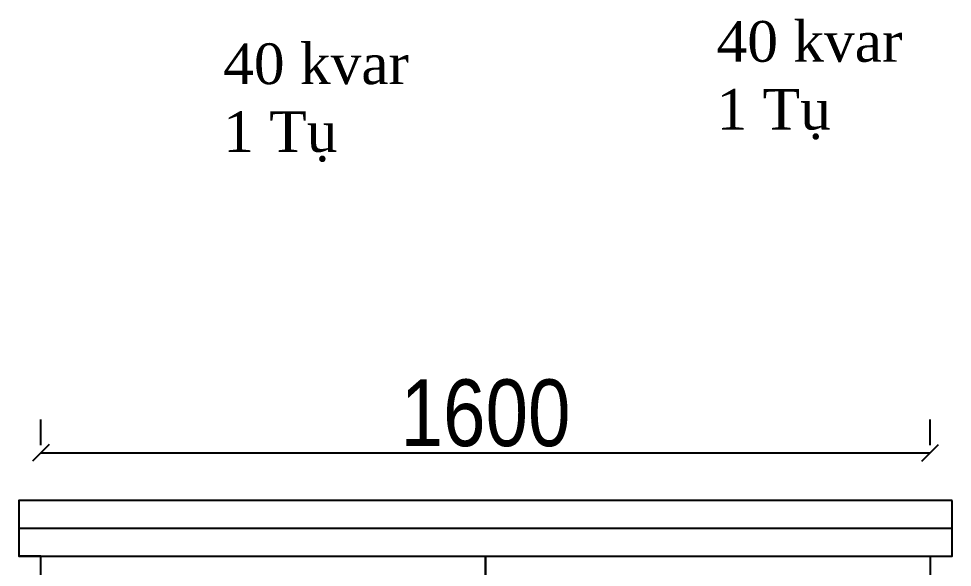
# Model space of a CAD drawing. Header units: millimetres. Extents: x 330554 to 656471, y 11007 to 130943.
# Drawn here: x 418313 to 419993, y 95211 to 96198 of the extents above; entities that cross this region are included whole.
import ezdxf

# ---------------------------------------------------------------- set-up
doc = ezdxf.new("R2010")
doc.units = ezdxf.units.MM
doc.header["$LTSCALE"] = 6
doc.layers.add('Khung Bao', color=101, linetype='Continuous')
doc.layers.add('thước đo', color=3, linetype='Continuous')
doc.styles.get("Standard").update_dxf_attribs({"font": 'VHELVCN.TTF', "height": 120})
doc.styles.add('tieu de', font='arialbd.ttf', dxfattribs={"height": 120})
doc.dimstyles.new('TL11', dxfattribs={"dimtxt": 60, "dimasz": 30, "dimexe": 60, "dimexo": 200, "dimgap": 10, "dimtad": 1, "dimtoh": 1, "dimdec": 0, "dimzin": 0, "dimdsep": 46, "dimtxsty": 'Standard', "dimblk": 'OBLIQUE', "dimcen": 0.09, "dimclrd": 6, "dimclre": 6, "dimclrt": 4, "dimadec": 0, "dimazin": 0, "dimtfac": 1, "dimtdec": 0, "dimtofl": 0, "dimtmove": 0, "dimatfit": 3, "dimldrblk": 'OBLIQUE', "dimfxl": 10, "dimtzin": 0, "dimarcsym": 0})

# ---------------------------------------------------------------- blocks, each defined once
blk = doc.blocks.new('_Oblique')
at = {"color": 0, "lineweight": -2}
blk.add_line((-0.5, -0.5), (0.5, 0.5), dxfattribs=at)
blk = doc.blocks.new('*D576')
at = {"layer": 'Defpoints', "color": 0, "transparency": 16777216}
for p in [(419952.9, 95416.5), (418352.9, 95230.7), (419952.9, 95230.7)]:
    blk.add_point(p, dxfattribs=at)
at = {"layer": 'Khung Bao', "color": 6, "lineweight": -2, "transparency": 16777216}
for p, q in [((418352.9, 95430.7), (418352.9, 95476.5)), ((419952.9, 95430.7), (419952.9, 95476.5)), ((418352.9, 95416.5), (419952.9, 95416.5))]:
    blk.add_line(p, q, dxfattribs=at)
at = {"layer": 'Khung Bao', "color": 6, "lineweight": -2, "transparency": 16777216, "xscale": 30, "yscale": 30, "zscale": 30, "rotation": 180}
blk.add_blockref('_Oblique', (418352.9, 95416.5), dxfattribs=at)
at = {"layer": 'Khung Bao', "color": 6, "lineweight": -2, "transparency": 16777216, "xscale": 30, "yscale": 30, "zscale": 30}
blk.add_blockref('_Oblique', (419952.9, 95416.5), dxfattribs=at)
at = {"layer": 'Khung Bao', "color": 4, "transparency": 16777216, "insert": (419152.9, 95487.8), "char_height": 120, "attachment_point": 5}
blk.add_mtext('1600', dxfattribs=at)

msp = doc.modelspace()

# ---------------------------------------------------------------- linework, layer by layer
at = {"layer": 'thước đo', "color": 0, "linetype": 'ByBlock', "ltscale": 8}
for p, q in [((419992.869, 95230.685), (419992.869, 95330.685)), ((419992.869, 95280.685), (418312.869, 95280.685)), ((418352.869, 95230.685), (418312.869, 95230.685)), ((419952.869, 95230.685), (419992.869, 95230.685))]:
    msp.add_line(p, q, dxfattribs=at)
for points in [[(419992.869, 95330.685), (418312.869, 95330.685), (418312.869, 95230.685), (419992.869, 95230.685)], [(419952.869, 93630.685), (418352.869, 93630.685), (418352.869, 95230.685), (419952.869, 95230.685)], [(419152.869, 93630.685), (418352.869, 93630.685), (418352.869, 95230.685), (419152.869, 95230.685)], [(419952.869, 93630.685), (419152.869, 93630.685), (419152.869, 95230.685), (419952.869, 95230.685)]]:
    msp.add_lwpolyline(points, close=True, dxfattribs=at)

# ---------------------------------------------------------------- texts
at = {"layer": 'thước đo', "color": 0, "linetype": 'ByBlock', "ltscale": 8, "char_height": 73.125, "width": 723.78472, "attachment_point": 1, "style": 'tieu de'}
for insert in [(419568.765, 96193.229), (418680.928, 96153.029)]:
    msp.add_mtext('{\\fTimes New Roman|b0|i0|c0|p18;40 kvar\\P1 Tụ}', dxfattribs=dict(at, insert=insert))

# ---------------------------------------------------------------- dimensions: what is measured, and where the dimension line sits
at = {"layer": 'Khung Bao'}
dim = msp.add_linear_dim(base=(419952.869, 95416.531), p1=(418352.869, 95230.685), p2=(419952.869, 95230.685), dimstyle='TL11', dxfattribs=at)
dim.commit()
dim.dimension.update_dxf_attribs({"geometry": '*D576', "text_midpoint": (419152.869, 95487.811)})

doc.saveas('drawing.dxf')
